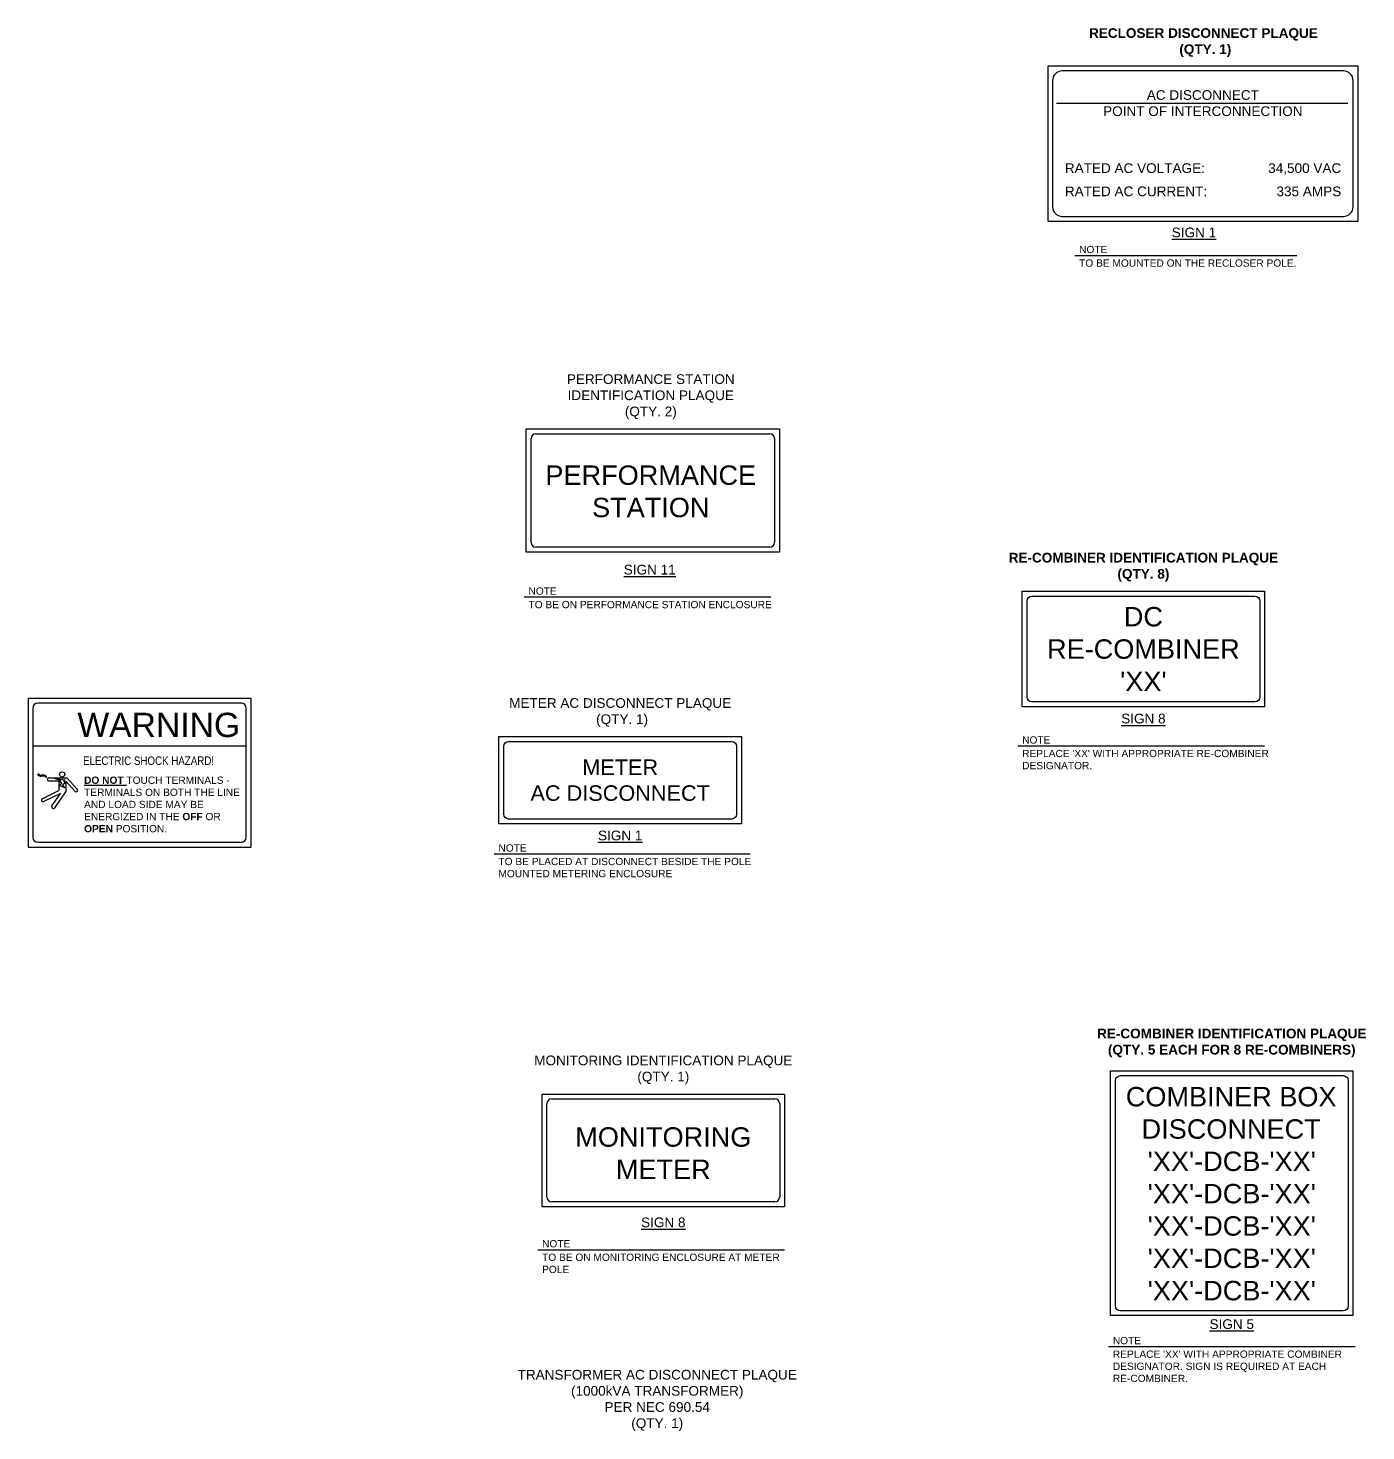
# Model space of a CAD drawing. Header units: feet. Extents: x -1522 to 1718, y -42 to 1309.
# Drawn here: x 1666.15 to 1682.26, y 1284.44 to 1301.33 of the extents above; entities that cross this region are included whole.
import ezdxf
from ezdxf.enums import TextEntityAlignment as Align

# ---------------------------------------------------------------- set-up
doc = ezdxf.new("R2010")
doc.units = ezdxf.units.FT
doc.header["$MEASUREMENT"] = 0
doc.layers.add('E-DETL', color=7, linetype='Continuous')
doc.layers.add('G-ANNO-TEXT', color=1, linetype='Continuous')
doc.styles.add('SIGNAGE TEXT', font='arial.ttf', dxfattribs={"height": 0.09375})
doc.styles.get("Standard").update_dxf_attribs({"font": 'arial.ttf'})
doc.styles.add('Strata 1_8', font='arial.ttf', dxfattribs={"height": 0.125})
doc.styles.add('Strata 3_32', font='arial.ttf', dxfattribs={"height": 0.09375})

msp = doc.modelspace()

# ---------------------------------------------------------------- linework, layer by layer
for p, q in [((1666.21073, 1292.68967), (1668.77914, 1292.68967)), ((1666.40231, 1292.30442), (1666.61909, 1292.30442)), ((1666.4744, 1292.29789), (1666.59953, 1292.28113)), ((1666.5485, 1292.26855), (1666.4744, 1292.29789)), ((1666.7461, 1292.16282), (1666.61909, 1292.30442)), ((1666.32251, 1292.05313), (1666.52112, 1292.15068)), ((1666.33883, 1292.0199), (1666.54544, 1292.12138)), ((1666.40231, 1292.26672), (1666.52112, 1292.26672)), ((1666.44032, 1291.96808), (1666.54544, 1292.12138)), ((1666.47559, 1291.9439), (1666.60804, 1292.13706)), ((1666.52112, 1292.26672), (1666.52112, 1292.15068)), ((1666.53242, 1292.21337), (1666.56038, 1292.23922)), ((1666.59533, 1292.18403), (1666.53242, 1292.21337)), ((1666.53871, 1292.25109), (1666.5485, 1292.26855)), ((1666.56038, 1292.23922), (1666.53871, 1292.25109)), ((1666.60022, 1292.24411), (1666.56597, 1292.21686)), ((1666.56597, 1292.21686), (1666.59533, 1292.18403)), ((1666.59953, 1292.28113), (1666.57925, 1292.26646)), ((1666.57925, 1292.26646), (1666.60022, 1292.24411)), ((1666.72051, 1292.13986), (1666.60804, 1292.26526)), ((1666.60804, 1292.26526), (1666.60804, 1292.13706))]:
    msp.add_line(p, q)
msp.add_lwpolyline([(1668.83751, 1293.26108), (1666.15236, 1293.26108), (1666.15236, 1291.46918), (1668.83751, 1291.46918)], close=True)
msp.add_lwpolyline([(1668.72077, 1293.20271), (1666.2691, 1293.20271, 0.41421356), (1666.21073, 1293.14434), (1666.21073, 1291.58591, 0.41421356), (1666.2691, 1291.52754), (1668.72077, 1291.52754, 0.41421356), (1668.77914, 1291.58591), (1668.77914, 1293.14434, 0.41421356)], format="xyb", close=True)
for points in [[(1666.27175, 1292.34108, 0.34110318), (1666.32498, 1292.32884, -0.32264714), (1666.36318, 1292.31414, -0.32264714)], [(1666.28039, 1292.34817, 0.34812513), (1666.32107, 1292.33935, -0.32932832), (1666.37253, 1292.32025)]]:
    msp.add_lwpolyline(points, format="xyb")
msp.add_circle((1666.56318, 1292.34469), 0.03114)
for centre, radius, start, end in [((1666.27607, 1292.34462), 0.00559, 39.383546, 219.383546), ((1666.36786, 1292.31719), 0.00559, 213.180203, 33.180203), ((1666.40231, 1292.28557), 0.01885, 90, 270), ((1666.7333, 1292.15134), 0.01719, 221.888909, 41.888909), ((1666.33067, 1292.03652), 0.01851, 116.158062, 296.158062), ((1666.45795, 1291.95599), 0.02138, 145.561329, 325.561329)]:
    msp.add_arc(centre, radius, start, end)
at = {"layer": 'E-DETL'}
for p, q in [((1682.04021, 1300.42154), (1678.53326, 1300.42154)), ((1678.75263, 1298.5936), (1681.42535, 1298.5936)), ((1672.14956, 1296.50517), (1675.19742, 1296.50517)), ((1672.14956, 1295.02136), (1672.14956, 1296.50517)), ((1672.20793, 1295.1381), (1672.20793, 1296.38843)), ((1672.2663, 1296.4468), (1675.08068, 1296.4468)), ((1675.13905, 1296.38843), (1675.13905, 1295.1381)), ((1675.19742, 1296.50517), (1675.19742, 1295.02136)), ((1675.19742, 1295.02136), (1672.14956, 1295.02136)), ((1675.08068, 1295.07973), (1672.2663, 1295.07973)), ((1672.12417, 1294.48156), (1675.09472, 1294.48156)), ((1678.06682, 1292.68865), (1681.03737, 1292.68865)), ((1671.76259, 1291.38841), (1674.84522, 1291.38841)), ((1672.33989, 1287.14081), (1672.33989, 1288.49725)), ((1672.33989, 1288.49725), (1675.25836, 1288.49725)), ((1672.45662, 1288.43888), (1675.14162, 1288.43888)), ((1675.25836, 1288.49725), (1675.25836, 1287.14081)), ((1672.39825, 1287.25755), (1672.39825, 1288.38051)), ((1675.19999, 1288.38051), (1675.19999, 1287.25755)), ((1675.25836, 1287.14081), (1672.33989, 1287.14081)), ((1675.14162, 1287.19918), (1672.45662, 1287.19918)), ((1672.28781, 1286.62315), (1675.25836, 1286.62315)), ((1679.15851, 1285.45681), (1682.12907, 1285.45681))]:
    msp.add_line(p, q, dxfattribs=at)
for points in [[(1678.42612, 1300.87342), (1678.42612, 1299.0056), (1682.16177, 1299.0056), (1682.16177, 1300.87342)], [(1678.1189, 1294.55007), (1681.03737, 1294.55007), (1681.03737, 1293.15964), (1678.1189, 1293.15964)], [(1671.82092, 1292.80029), (1674.7394, 1292.80029), (1674.7394, 1291.74964), (1671.82092, 1291.74964)], [(1679.18269, 1288.7769), (1682.10116, 1288.7769), (1682.10116, 1285.82886), (1679.18269, 1285.82886)]]:
    msp.add_lwpolyline(points, close=True, dxfattribs=at)
for points in [[(1681.98666, 1300.81505), (1678.60123, 1300.81505, 0.41421356), (1678.48449, 1300.69831), (1678.48449, 1299.18071, 0.41421356), (1678.60123, 1299.06397), (1681.98666, 1299.06397, 0.41421356), (1682.1034, 1299.18071), (1682.1034, 1300.69831, 0.41421356)], [(1680.92063, 1293.21801), (1678.23564, 1293.21801, -0.41421356), (1678.17727, 1293.27638), (1678.17727, 1294.43333, -0.41421356), (1678.23564, 1294.4917), (1680.92063, 1294.4917, -0.41421356), (1680.979, 1294.43333), (1680.979, 1293.27638, -0.41421356)], [(1671.93766, 1292.74192), (1674.62266, 1292.74192, -0.41421356), (1674.68103, 1292.68355), (1674.68103, 1291.86638, -0.41421356), (1674.62266, 1291.80801), (1671.93766, 1291.80801, -0.41421356), (1671.87929, 1291.86638), (1671.87929, 1292.68355, -0.41421356)], [(1679.29943, 1288.71853), (1681.98443, 1288.71853, -0.41421356), (1682.0428, 1288.66016), (1682.0428, 1285.94559, -0.41421356), (1681.98443, 1285.88723), (1679.29943, 1285.88723, -0.41421356), (1679.24106, 1285.94559), (1679.24106, 1288.66016, -0.41421356)]]:
    msp.add_lwpolyline(points, format="xyb", close=True, dxfattribs=at)
for centre, start, end in [((1672.2663, 1296.38843), 90, 180), ((1675.08068, 1296.38843), 0, 90), ((1672.2663, 1295.1381), 180, 270), ((1675.08068, 1295.1381), 270, 0), ((1672.45662, 1288.38051), 90, 180), ((1675.14162, 1288.38051), 0, 90), ((1672.45662, 1287.25755), 180, 270), ((1675.14162, 1287.25755), 270, 0)]:
    msp.add_arc(centre, 0.05837, start, end, dxfattribs=at)

# ---------------------------------------------------------------- texts
for s, height, width, p, p2 in [('WARNING', 0.291848, 0.994441, (1666.74603, 1292.79541), (1668.70555, 1292.79541)), ('ELECTRIC SHOCK HAZARD!', 0.1028769, 0.816136, (1666.8141, 1292.4591), (1668.39127, 1292.4591))]:
    msp.add_text(s, height=height, dxfattribs=dict(width=width)).set_placement(p, p2, align=Align.FIT)
at = {"insert": (1666.82705, 1292.31935), "char_height": 0.08755433, "attachment_point": 1, "style": 'SIGNAGE TEXT'}
msp.add_mtext_dynamic_manual_height_columns('{\\fArial CE|b1|i0|c238|p34;\\LDO NOT\\fArial CE|b0|i0|c238|p34;\\l TOUCH TERMINALS -\\PTERMINALS ON BOTH THE LINE AND LOAD SIDE MAY BE ENERGIZED IN THE \\fArial CE|b1|i0|c0|p34;OFF\\fArial CE|b0|i0|c238|p34; OR \\fArial CE|b1|i0|c0|p34;OPEN \\fArial CE|b0|i0|c238|p34;POSITION.}', width=2.0072852, gutter_width=0.43777, heights=[0], dxfattribs=at)
at = {"layer": 'G-ANNO-TEXT'}
for s, p in [('RATED AC VOLTAGE:', (1678.63277, 1299.64478)), ('RATED AC CURRENT:', (1678.63277, 1299.36517))]:
    msp.add_text(s, height=0.1167391, dxfattribs=at).set_placement(p, align=Align.MIDDLE_LEFT)
for s, p in [('34,500 VAC', (1681.95984, 1299.64478)), ('335 AMPS', (1681.95984, 1299.36517))]:
    msp.add_text(s, height=0.116739, dxfattribs=at).set_placement(p, align=Align.MIDDLE_RIGHT)
at = {"layer": 'G-ANNO-TEXT', "lineweight": 30, "style": 'Strata 1_8'}
for s, p in [('%%USIGN 1', (1680.18672, 1298.92908)), ('%%USIGN 11', (1673.63548, 1294.86885)), ('%%USIGN 8', (1679.57814, 1293.07594)), ('%%USIGN 1', (1673.28016, 1291.66851)), ('%%USIGN 8', (1673.79912, 1287.01045)), ('%%USIGN 5', (1680.64193, 1285.78541))]:
    msp.add_text(s, height=0.116739, dxfattribs=at).set_placement(p, align=Align.TOP_CENTER)
at = {"layer": 'G-ANNO-TEXT'}
for s, width, insert, char_height, attachment_point, style in [('{\\fArial|b1|i0|c0|p34;RECLOSER DISCONNECT PLAQUE\\P (QTY. 1)}', 3.7839333, (1680.30078, 1300.98292), 0.1167391, 8, 'Strata 1_8'), ('NOTE', 2.04462, (1678.80471, 1298.70892), 0.087554, 1, 'Strata 3_32'), ('TO BE MOUNTED ON THE RECLOSER POLE.', 3.2029386, (1678.80471, 1298.54601), 0.0875543, 1, 'Strata 3_32'), ('PERFORMANCE STATION\\PIDENTIFICATION PLAQUE\\P(QTY. 2)', 3.7839333, (1673.64834, 1296.62191), 0.1167391, 8, 'Strata 1_8'), ('{\\fArial|b1|i0|c0|p34;RE-COMBINER IDENTIFICATION PLAQUE\\P(QTY. 8)}', 3.7839333, (1679.57814, 1294.66681), 0.1167391, 8, 'Strata 1_8'), ('NOTE', 2.04462, (1672.17624, 1294.59688), 0.087554, 1, 'Strata 3_32'), ('TO BE ON PERFORMANCE STATION ENCLOSURE', 2.9184777, (1672.17624, 1294.43397), 0.0875543, 1, 'Strata 3_32'), ('METER AC DISCONNECT PLAQUE\\P (QTY. 1)', 3.7839333, (1673.28016, 1292.91703), 0.1167391, 8, 'Strata 1_8'), ('NOTE', 2.04462, (1678.1189, 1292.80397), 0.087554, 1, 'Strata 3_32'), ("REPLACE 'XX' WITH APPROPRIATE RE-COMBINER DESIGNATOR. ", 3.058608, (1678.1189, 1292.64106), 0.0875543, 1, 'Strata 3_32'), ('NOTE', 2.04462, (1671.81467, 1291.50373), 0.087554, 1, 'Strata 3_32'), ('TO BE PLACED AT DISCONNECT BESIDE THE POLE MOUNTED METERING ENCLOSURE', 3.2029386, (1671.81467, 1291.34082), 0.0875543, 1, 'Strata 3_32'), ('{\\fArial|b1|i0|c0|p34;RE-COMBINER IDENTIFICATION PLAQUE\\P(QTY. 5 EACH FOR 8 RE-COMBINERS)}', 3.7839333, (1680.64193, 1288.93757), 0.1167391, 8, 'Strata 1_8'), ('MONITORING IDENTIFICATION PLAQUE\\P(QTY. 1)', 3.7839333, (1673.79912, 1288.61398), 0.1167391, 8, 'Strata 1_8'), ('NOTE', 2.04462, (1672.33989, 1286.73847), 0.087554, 1, 'Strata 3_32'), ('TO BE ON MONITORING ENCLOSURE AT METER POLE', 2.9184777, (1672.33989, 1286.57556), 0.0875543, 1, 'Strata 3_32'), ('NOTE', 2.04462, (1679.21059, 1285.57212), 0.087554, 1, 'Strata 3_32'), ("REPLACE 'XX' WITH APPROPRIATE COMBINER DESIGNATOR. SIGN IS REQUIRED AT EACH RE-COMBINER.", 2.9184777, (1679.21059, 1285.40921), 0.0875543, 1, 'Strata 3_32'), ('TRANSFORMER AC DISCONNECT PLAQUE\\P(1000kVA TRANSFORMER)\\PPER NEC 690.54\\P(QTY. 1)', 3.7839333, (1673.72579, 1284.44083), 0.1167391, 8, 'Strata 1_8')]:
    msp.add_mtext_dynamic_manual_height_columns(s, width=width, gutter_width=0.43777, heights=[0], dxfattribs=dict(at, insert=insert, char_height=char_height, attachment_point=attachment_point, style=style))
at = {"layer": 'G-ANNO-TEXT', "attachment_point": 5}
for s, width, insert, char_height in [('AC DISCONNECT\\PPOINT OF INTERCONNECTION', 3.533122, (1680.29395, 1300.42678), 0.1167391), ('PERFORMANCE STATION', 2.7488697, (1673.64834, 1295.7521), 0.2334782), ('METER \\PAC DISCONNECT', 2.7488697, (1673.28016, 1292.27496), 0.1867826), ('MONITORING\\PMETER', 2.7488697, (1673.79912, 1287.78525), 0.233478)]:
    msp.add_mtext_dynamic_manual_height_columns(s, width=width, gutter_width=0.43777, heights=[0], dxfattribs=dict(at, insert=insert, char_height=char_height))
at = {"layer": 'G-ANNO-TEXT', "char_height": 0.2334782}
for s, insert, width, attachment_point in [("DC RE-COMBINER 'XX'", (1679.57814, 1293.85486), 2.6142612, 5), ('COMBINER BOX DISCONNECT', (1680.63484, 1288.58207), 2.5372043, 2), ("'XX'-DCB-'XX'\\P'XX'-DCB-'XX'\\P'XX'-DCB-'XX'\\P'XX'-DCB-'XX'\\P'XX'-DCB-'XX'", (1679.62982, 1287.80402), 2.0251767, 1)]:
    msp.add_mtext(s, dxfattribs=dict(at, insert=insert, width=width, attachment_point=attachment_point))

doc.saveas('drawing.dxf')
